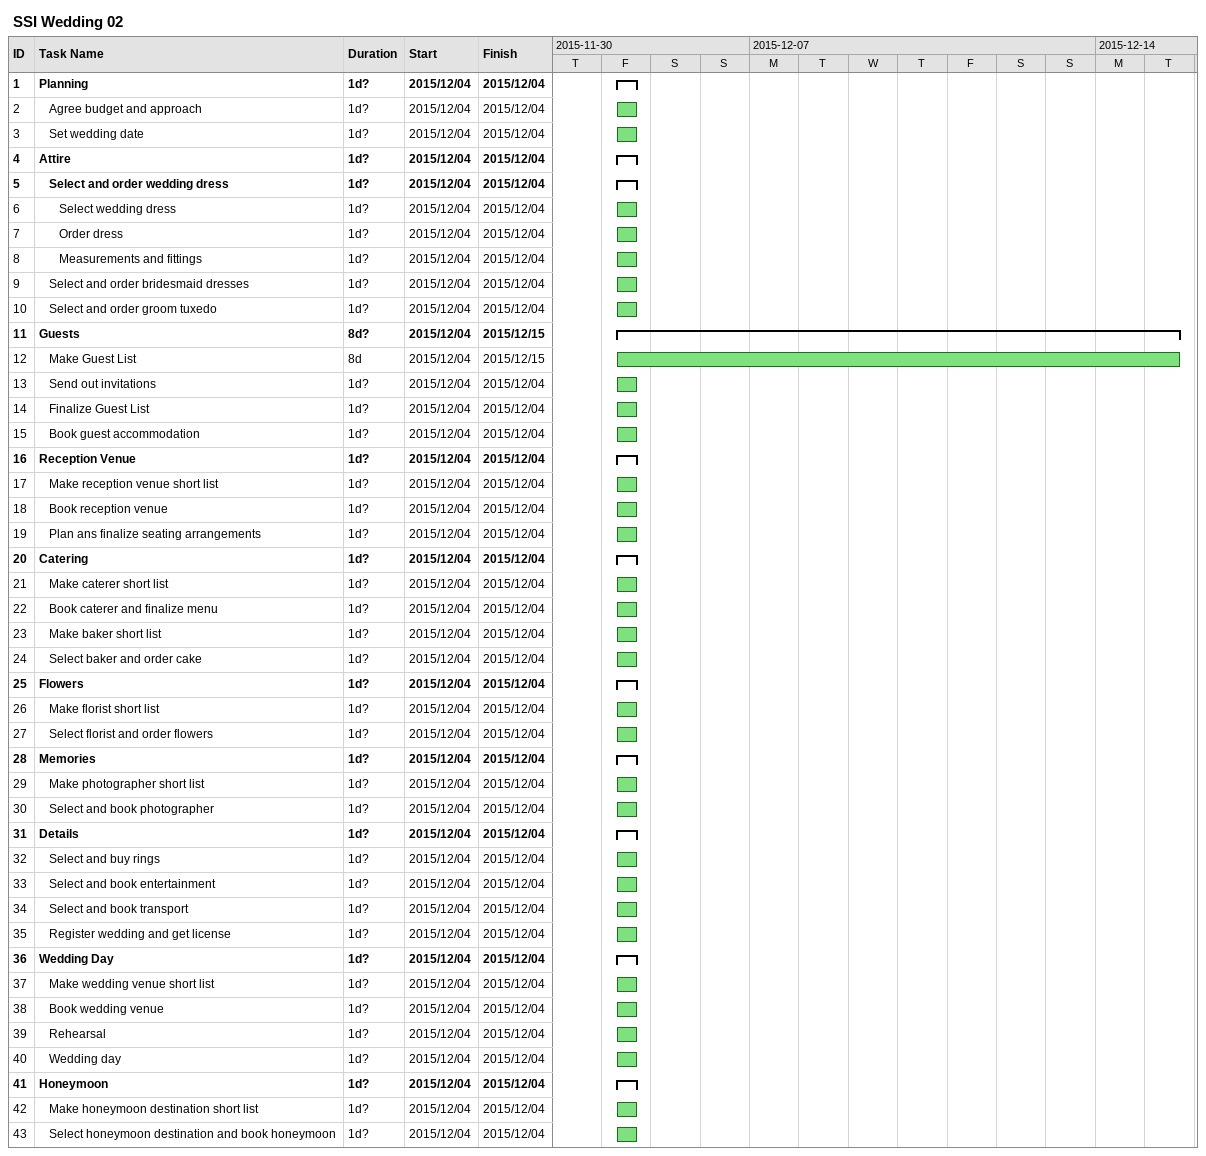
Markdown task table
SSI Wedding 02

| ID | Level | Task | Duration | Start | Finish |
|---|---|---|---|---|---|
| 1 | 1 | **Planning** | 1d? | 2015-12-04 | 2015-12-04 |
| 2 | 2 | Agree budget and approach | 1d? | 2015-12-04 | 2015-12-04 |
| 3 | 2 | Set wedding date | 1d? | 2015-12-04 | 2015-12-04 |
| 4 | 1 | **Attire** | 1d? | 2015-12-04 | 2015-12-04 |
| 5 | 2 | **Select and order wedding dress** | 1d? | 2015-12-04 | 2015-12-04 |
| 6 | 3 | Select wedding dress | 1d? | 2015-12-04 | 2015-12-04 |
| 7 | 3 | Order dress | 1d? | 2015-12-04 | 2015-12-04 |
| 8 | 3 | Measurements and fittings | 1d? | 2015-12-04 | 2015-12-04 |
| 9 | 2 | Select and order bridesmaid dresses | 1d? | 2015-12-04 | 2015-12-04 |
| 10 | 2 | Select and order groom tuxedo | 1d? | 2015-12-04 | 2015-12-04 |
| 11 | 1 | **Guests** | 8d? | 2015-12-04 | 2015-12-15 |
| 12 | 2 | Make Guest List | 8d | 2015-12-04 | 2015-12-15 |
| 13 | 2 | Send out invitations | 1d? | 2015-12-04 | 2015-12-04 |
| 14 | 2 | Finalize Guest List | 1d? | 2015-12-04 | 2015-12-04 |
| 15 | 2 | Book guest accommodation | 1d? | 2015-12-04 | 2015-12-04 |
| 16 | 1 | **Reception Venue** | 1d? | 2015-12-04 | 2015-12-04 |
| 17 | 2 | Make reception venue short list | 1d? | 2015-12-04 | 2015-12-04 |
| 18 | 2 | Book reception venue | 1d? | 2015-12-04 | 2015-12-04 |
| 19 | 2 | Plan ans finalize seating arrangements | 1d? | 2015-12-04 | 2015-12-04 |
| 20 | 1 | **Catering** | 1d? | 2015-12-04 | 2015-12-04 |
| 21 | 2 | Make caterer short list | 1d? | 2015-12-04 | 2015-12-04 |
| 22 | 2 | Book caterer and finalize menu | 1d? | 2015-12-04 | 2015-12-04 |
| 23 | 2 | Make baker short list | 1d? | 2015-12-04 | 2015-12-04 |
| 24 | 2 | Select baker and order cake | 1d? | 2015-12-04 | 2015-12-04 |
| 25 | 1 | **Flowers** | 1d? | 2015-12-04 | 2015-12-04 |
| 26 | 2 | Make florist short list | 1d? | 2015-12-04 | 2015-12-04 |
| 27 | 2 | Select florist and order flowers | 1d? | 2015-12-04 | 2015-12-04 |
| 28 | 1 | **Memories** | 1d? | 2015-12-04 | 2015-12-04 |
| 29 | 2 | Make photographer short list | 1d? | 2015-12-04 | 2015-12-04 |
| 30 | 2 | Select and book photographer | 1d? | 2015-12-04 | 2015-12-04 |
| 31 | 1 | **Details** | 1d? | 2015-12-04 | 2015-12-04 |
| 32 | 2 | Select and buy rings | 1d? | 2015-12-04 | 2015-12-04 |
| 33 | 2 | Select and book entertainment | 1d? | 2015-12-04 | 2015-12-04 |
| 34 | 2 | Select and book transport | 1d? | 2015-12-04 | 2015-12-04 |
| 35 | 2 | Register wedding and get license | 1d? | 2015-12-04 | 2015-12-04 |
| 36 | 1 | **Wedding Day** | 1d? | 2015-12-04 | 2015-12-04 |
| 37 | 2 | Make wedding venue short list | 1d? | 2015-12-04 | 2015-12-04 |
| 38 | 2 | Book wedding venue | 1d? | 2015-12-04 | 2015-12-04 |
| 39 | 2 | Rehearsal | 1d? | 2015-12-04 | 2015-12-04 |
| 40 | 2 | Wedding day | 1d? | 2015-12-04 | 2015-12-04 |
| 41 | 1 | **Honeymoon** | 1d? | 2015-12-04 | 2015-12-04 |
| 42 | 2 | Make honeymoon destination short list | 1d? | 2015-12-04 | 2015-12-04 |
| 43 | 2 | Select honeymoon destination and book honeymoon | 1d? | 2015-12-04 | 2015-12-04 |
